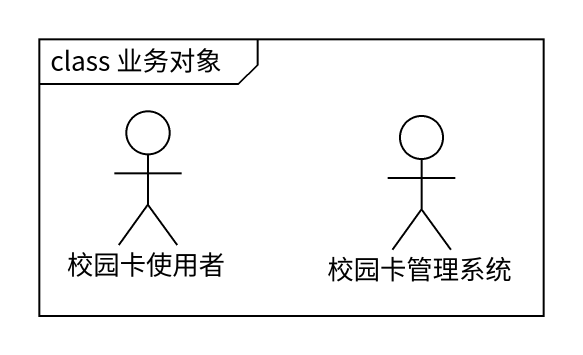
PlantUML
@startuml
mainframe class 业务对象
actor 校园卡使用者
actor 校园卡管理系统
@enduml
